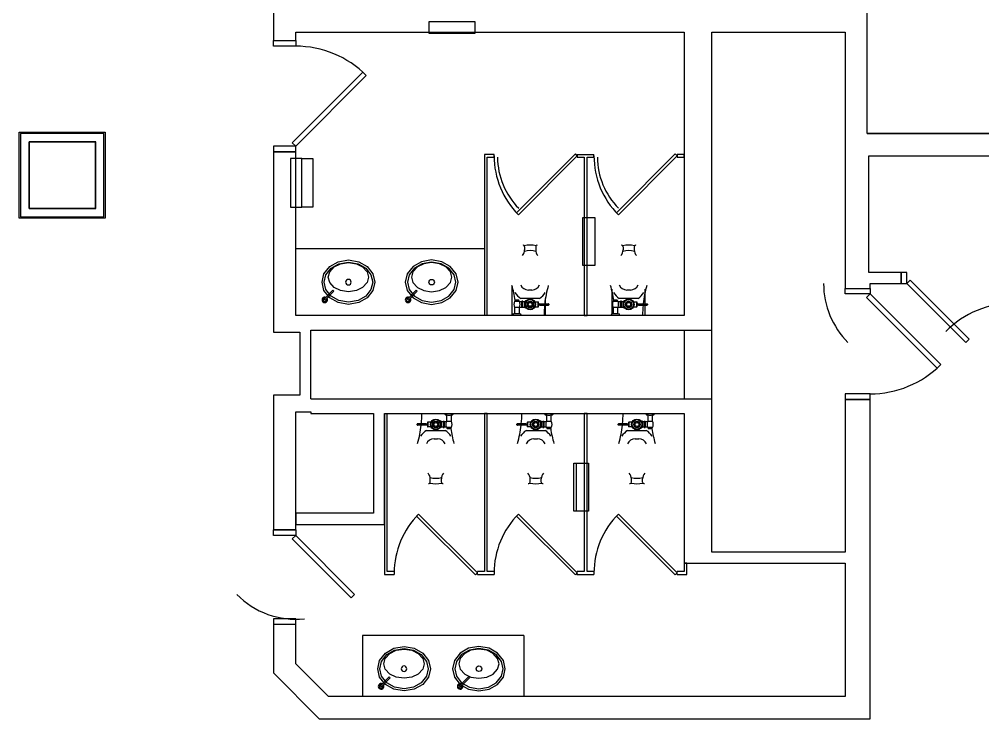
# Model space of a CAD drawing. Extents: x -170 to 1783, y -20 to 1205.
# Drawn here: x 284.4 to 631.6, y 404.2 to 656.2 of the extents above; entities that cross this region are included whole.
import ezdxf

# ---------------------------------------------------------------- set-up
doc = ezdxf.new("R2010")
doc.units = 0
doc.header["$LTSCALE"] = 96
doc.header["$MEASUREMENT"] = 0
for name, color, linetype in [('A-WALL-EXIST_A', 7, 'Continuous'), ('A-WALL_A', 7, 'Continuous'), ('I-E-DOOR-DMSE_A', 7, 'Continuous'), ('I-E-FILL-DMSE_A', 7, 'Continuous'), ('I-E-PLMB-FIXT_A', 7, 'Continuous'), ('I-E-WALL-DMSE_A', 7, 'Continuous'), ('I-E-WALL_A', 7, 'Continuous'), ('X-BASE-04-EXISTING', 7, 'Continuous'), ('X-BASE-04-EXISTING_A', 7, 'Continuous')]:
    doc.layers.add(name, color=color, linetype=linetype)

# ---------------------------------------------------------------- blocks, each defined once
blk = doc.blocks.new('TJ-LITE_TOILET-VALVE_WM')
at = {"color": 47, "linetype": 'Continuous'}
for p, q in [((3.25, -0.29), (3.25, 0)), ((6.25, -0.29), (6.25, 0)), ((-3.03, -3.25), (-3.03, -4.75)), ((-1.74, -3.12), (-2.9, -3.12)), ((-2.9, -3.19), (-2.9, -4.81)), ((-0.56, -3.03), (-1.12, -4)), ((0.56, -3.03), (-0.56, -3.03)), ((-0.56, -3.03), (-0.56, -3.03)), ((1.12, -4), (0.56, -3.03)), ((1.95, -2.87), (1.59, -2.87)), ((1.95, -2.87), (1.95, -3)), ((2.6, -3), (1.95, -3)), ((1.95, -3), (1.95, -5)), ((2.6, -2.87), (2.97, -2.87)), ((2.6, -2.87), (2.6, -3)), ((2.6, -3), (2.6, -5)), ((2.97, -2.87), (2.97, -3)), ((2.97, -3), (2.97, -5)), ((3.82, -3), (2.97, -3)), ((4, -2.87), (3.87, -2.87)), ((4, -2.87), (4, -0.59)), ((4, -2.87), (5.5, -2.87)), ((5.5, -0.59), (5.5, -2.87)), ((5.62, -2.87), (5.5, -2.87)), ((-6.75, -4.12), (-6.75, -3.87)), ((-3.53, -3.75), (-6.62, -3.75)), ((-3.53, -4.25), (-6.62, -4.25)), ((-3.53, -3.75), (-3.4, -3.84)), ((-3.4, -4.16), (-3.53, -4.25)), ((-3.28, -3.84), (-3.4, -3.84)), ((-3.4, -4.13), (-3.4, -3.87)), ((-3.28, -4.16), (-3.4, -4.16)), ((-3.37, -6.17), (3.37, -6.17)), ((-3.28, -3.84), (-3.03, -3.75)), ((-3.28, -3.87), (-3.28, -4.13)), ((-3.28, -4.16), (-3.03, -4.25)), ((-1.74, -4.88), (-2.9, -4.88)), ((-1.12, -4), (-0.56, -4.97)), ((-0.56, -4.97), (0.56, -4.97)), ((0.56, -4.97), (1.12, -4)), ((1.95, -5.13), (1.59, -5.13)), ((1.95, -5), (1.95, -5.13)), ((2.6, -5), (1.95, -5)), ((2.97, -3.94), (2.6, -3.94)), ((2.97, -4.06), (2.6, -4.06)), ((2.6, -5), (2.6, -5.13)), ((2.6, -5.13), (2.97, -5.13)), ((2.97, -5), (2.97, -5.13)), ((3.82, -5), (2.97, -5)), ((3.87, -5.13), (4, -5.13)), ((4, -5.13), (4, -5.37)), ((5.5, -5.13), (4, -5.13)), ((4.12, -5.5), (5.37, -5.5)), ((5.5, -5.13), (5.62, -5.13)), ((5.5, -5.37), (5.5, -5.13)), ((-0.63, -9.17), (0.63, -9.17)), ((-2, -24.78), (-2, -23.62)), ((2, -24.78), (2, -23.62))]:
    blk.add_line(p, q, dxfattribs=at)
for radius in [1.95, 1.73, 1.12, 0.691]:
    blk.add_circle((0, -4), radius, dxfattribs=at)
for centre, radius, start, end in [((-44.43, 0.12), 39.43, 354.3681, 359.826), ((-2.9, -3.25), 0.125, 90, 180), ((3.5, -0.29), 0.25, 180, 261.8454), ((4.75, 8.44), 9.06, 261.8454, 265.2529), ((6.28, -4), 2.66, 157.8937, 202.1063), ((6.28, -4), 2.66, 154.9526, 157.8937), ((4.75, 8.44), 9.06, 265.2529, 274.7471), ((4.75, 8.44), 9.06, 274.7471, 278.1546), ((3.22, -4), 2.66, 334.9526, 25.0474), ((6, -0.29), 0.25, 278.1546, 360), ((-6.62, -3.87), 0.125, 90, 180), ((-6.62, -4.12), 0.125, 180, 270), ((-44.43, 0.12), 39.43, 343.9008, 353.6375), ((-0.14, -11.5), 6.23, 121.1973, 148.7709), ((-2.9, -4.75), 0.125, 180, 270), ((0.14, -11.5), 6.23, 31.2291, 58.8027), ((6.28, -4), 2.66, 202.1063, 205.0474), ((4.12, -5.37), 0.125, 180, 270), ((5.37, -5.37), 0.125, 270, 360), ((44.43, 0.12), 39.43, 188.1893, 196.0992), ((-0.63, -12.17), 3, 90, 157.5201), ((0.63, -12.17), 3, 22.4799, 90), ((-5, -23.62), 3, 360, 43.1986), ((0, -16.58), 6.8, 252.4538, 287.5462), ((5, -23.62), 3, 136.8014, 180), ((-2.5, -24.78), 0.5, 248.5988, 360), ((0, -16.58), 8.8, 255.9754, 284.0246), ((2.5, -24.78), 0.5, 180, 291.4012)]:
    blk.add_arc(centre, radius, start, end, dxfattribs=at)
blk = doc.blocks.new('_PLUMB_LAV_COUNTER 4_P')
at = {"color": 47, "linetype": 'Continuous'}
for p, q in [((-6.72, -3.34), (-8.8, -6.01)), ((-3.71, -1.63), (-6.72, -3.34)), ((-3.46, -2.34), (-6.23, -3.92)), ((0, -1), (-3.71, -1.63)), ((0, -1.75), (-3.46, -2.34)), ((3.71, -1.63), (0, -1)), ((0, -1), (0, -1)), ((3.46, -2.34), (0, -1.75)), ((0, -1.75), (0, -1.75)), ((6.23, -3.92), (3.46, -2.34)), ((6.72, -3.34), (3.71, -1.63)), ((8.8, -6.01), (6.72, -3.34)), ((-8.8, -6.01), (-9.5, -9)), ((-8.13, -6.34), (-8.75, -9)), ((-6.23, -3.92), (-8.13, -6.34)), ((-2.87, -5.98), (-5.13, -7.1)), ((0, -5.56), (-2.87, -5.98)), ((2.87, -5.98), (0, -5.56)), ((0, -5.56), (0, -5.56)), ((5.13, -7.1), (2.87, -5.98)), ((8.13, -6.34), (6.23, -3.92)), ((8.75, -9), (8.13, -6.34)), ((9.5, -9), (8.8, -6.01)), ((-9.5, -9), (-8.8, -11.99)), ((-8.75, -9), (-8.13, -11.66)), ((-6.74, -8.9), (-7.25, -10.81)), ((-5.13, -7.1), (-6.74, -8.9)), ((6.74, -8.9), (5.13, -7.1)), ((7.25, -10.81), (6.74, -8.9)), ((8.13, -11.66), (8.75, -9)), ((8.8, -11.99), (9.5, -9)), ((-8.8, -11.99), (-6.72, -14.66)), ((-8.13, -11.66), (-6.23, -14.08)), ((-7.25, -10.81), (-6.74, -12.73)), ((-6.74, -12.73), (-5.13, -14.53)), ((5.13, -14.53), (6.74, -12.73)), ((6.23, -14.08), (8.13, -11.66)), ((6.72, -14.66), (8.8, -11.99)), ((6.74, -12.73), (7.25, -10.81)), ((-6.72, -14.66), (-3.71, -16.37)), ((-6.23, -14.08), (-3.46, -15.66)), ((-5.13, -14.53), (-2.87, -15.64)), ((-3.71, -16.37), (0, -17)), ((-3.46, -15.66), (0, -16.25)), ((-2.87, -15.64), (0, -16.06)), ((0, -16.06), (2.87, -15.64)), ((0, -16.25), (3.46, -15.66)), ((0, -17), (3.71, -16.37)), ((2.87, -15.64), (5.13, -14.53)), ((3.46, -15.66), (6.23, -14.08)), ((3.71, -16.37), (6.72, -14.66))]:
    blk.add_line(p, q, dxfattribs=at)
blk.add_circle((0, -9), 1, dxfattribs=at)
blk = doc.blocks.new('_BL_0001')
at = {"layer": 'X-BASE-04-EXISTING', "color": 92, "linetype": 'Continuous'}
for p, q in [((12, 12), (-12, 12)), ((-12, 12), (-12, -12)), ((12, -12), (12, 12)), ((-12, -12), (12, -12)), ((-12, -12), (-12, -12))]:
    blk.add_line(p, q, dxfattribs=at)

msp = doc.modelspace()

# ---------------------------------------------------------------- linework, layer by layer
at = {"layer": 'A-WALL-EXIST_A', "color": 2, "linetype": 'Continuous'}
for p, q in [((590, 615), (590, 674.5)), ((376, 662), (376, 648.5)), ((384, 651.5), (524, 651.5)), ((384, 648.5), (384, 651.5)), ((524, 651.5), (524, 549.5)), ((534, 651.5), (582, 651.5)), ((534, 544.25), (534, 651.5)), ((582, 651.5), (582, 607)), ((376, 648.5), (384, 648.5)), ((590, 615), (696.5, 615)), ((288, 588), (288, 612)), ((288, 612), (311.75, 612)), ((311.75, 612), (311.75, 588)), ((384, 608.5), (376, 608.5)), ((376, 608.5), (376, 543.5)), ((384, 549.5), (384, 608.5)), ((582, 607), (582, 565)), ((590.5, 607), (668.5, 607)), ((590.5, 565), (590.5, 607)), ((311.75, 588), (288, 588)), ((582, 565), (582, 559.25)), ((602.24944, 565), (590.5, 565)), ((602.24944, 561), (602.24944, 565)), ((582, 559.25), (591, 559.25)), ((591, 561), (602.24944, 561)), ((591, 559.25), (591, 561)), ((389.5, 549.5), (384, 549.5)), ((524, 549.5), (389.5, 549.5)), ((376, 543.5), (385.5, 543.5)), ((385.5, 543.5), (385.5, 520.75)), ((389.5, 519.5), (389.5, 544.25)), ((389.5, 544.25), (534, 544.25)), ((385.5, 520.75), (376, 520.75)), ((376, 520.75), (376, 472.25)), ((389.5, 519.5), (534, 519.5)), ((534, 464.25), (534, 519.5)), ((591, 519.25), (582, 519.25)), ((582, 519.25), (582, 464.25)), ((591, 404.25), (591, 519.25)), ((384, 472.25), (384, 514.75)), ((384, 514.75), (389.5, 514.75)), ((389.5, 514.75), (389.5, 514.25)), ((389.5, 514.25), (412, 514.25)), ((412, 514.25), (412, 478.25)), ((416, 514.25), (524, 514.25)), ((416, 474.25), (416, 514.25)), ((524, 514.25), (524, 460.25)), ((384, 478.25), (384, 474.25)), ((412, 478.25), (384, 478.25)), ((384, 472.25), (376, 472.25)), ((384, 474.25), (416, 474.25)), ((582, 464.25), (534, 464.25)), ((524, 460.25), (582, 460.25)), ((582, 460.25), (582, 412.25)), ((376, 438.25), (384, 438.25)), ((376, 438.25), (376, 420.75)), ((384, 424.06371), (384, 438.25)), ((395.81371, 412.25), (384, 424.06371)), ((376, 420.75), (392.5, 404.25)), ((538, 412.25), (395.81371, 412.25)), ((392.5, 404.25), (538, 404.25))]:
    msp.add_line(p, q, dxfattribs=at)
at = {"layer": 'A-WALL_A', "color": 2, "linetype": 'Continuous'}
for p, q in [((524, 606.5), (524, 607.5)), ((488, 549.5), (489, 549.5)), ((453, 514.25), (452, 514.25)), ((489, 514.25), (488, 514.25)), ((525, 460.25), (524, 460.25))]:
    msp.add_line(p, q, dxfattribs=at)
at = {"layer": 'I-E-DOOR-DMSE_A', "color": 212, "linetype": 'Continuous'}
for p, q in [((382.76256, 611.73744), (408.21841, 637.19328)), ((409.45584, 635.95584), (384, 610.5)), ((408.21841, 637.19328), (409.45584, 635.95584)), ((384, 610.5), (382.76256, 611.73744)), ((384, 610.5), (384, 610.5)), ((604.24944, 561), (605.48688, 562.23744)), ((604.24944, 561), (605.48688, 562.23744)), ((625.46264, 539.7868), (604.24944, 561)), ((604.24944, 561), (604.24944, 561)), ((625.46264, 539.7868), (604.24944, 561)), ((604.24944, 561), (604.24944, 561)), ((605.48688, 562.23744), (626.70008, 541.02423)), ((605.48688, 562.23744), (626.70008, 541.02423)), ((591, 557.25), (589.76256, 556.01256)), ((591, 557.25), (589.76256, 556.01256)), ((589.76256, 556.01256), (615.21841, 530.55672)), ((589.76256, 556.01256), (615.21841, 530.55672)), ((616.45584, 531.79416), (591, 557.25)), ((591, 557.25), (591, 557.25)), ((616.45584, 531.79416), (591, 557.25)), ((591, 557.25), (591, 557.25)), ((626.70008, 541.02423), (625.46264, 539.7868)), ((626.70008, 541.02423), (625.46264, 539.7868)), ((615.21841, 530.55672), (616.45584, 531.79416)), ((615.21841, 530.55672), (616.45584, 531.79416)), ((384, 470.25), (382.76256, 469.01256)), ((382.76256, 469.01256), (403.97577, 447.79936)), ((405.2132, 449.0368), (384, 470.25)), ((384, 470.25), (384, 470.25)), ((403.97577, 447.79936), (405.2132, 449.0368))]:
    msp.add_line(p, q, dxfattribs=at)
for centre, radius, start, end in [((384, 610.5), 36, 45, 90), ((604.24944, 561, -1), 30, 180, 225), ((604.24944, 561, -1), 30, 180, 225), ((643, 519, -1), 35, 90, 135), ((591, 557.25), 36, 270, 315), ((591, 557.25), 36, 270, 315), ((384, 469.69672, -1), 29.61135, 224.2429756, 276.0446967)]:
    msp.add_arc(centre, radius, start, end, dxfattribs=at)
at = {"layer": 'I-E-FILL-DMSE_A', "color": 132, "linetype": 'Continuous'}
msp.add_3dface([(284.87506, 585), (314.87506, 585), (314.87506, 615), (284.87506, 615)], dxfattribs=at)
at = {"layer": 'I-E-PLMB-FIXT_A', "color": 47, "linetype": 'Continuous'}
for p, q in [((448.625, 655.25), (432, 655.25)), ((432, 655.25), (432, 651.25)), ((448.625, 651.25), (448.625, 655.25)), ((432, 651.25), (448.625, 651.25)), ((448.625, 651.25), (448.625, 651.25)), ((484.79289, 607.70711), (463.57969, 586.4939)), ((485.5, 607), (484.79289, 607.70711)), ((520.79289, 607.70711), (499.57969, 586.4939)), ((521.5, 607), (520.79289, 607.70711)), ((386.18607, 606), (382.18607, 606)), ((382.18607, 606), (382.18607, 588.5)), ((386.18607, 588.5), (386.18607, 606)), ((386.18607, 606), (390.18607, 606)), ((390.18607, 606), (390.18607, 588.5)), ((452, 607.5), (452, 549.5)), ((455.5, 607.5), (452, 607.5)), ((453, 549.5), (453, 606.5)), ((453, 606.5), (455.5, 606.5)), ((455.5, 606.5), (455.5, 607.5)), ((464.2868, 585.7868), (485.5, 607)), ((485.5, 607.5), (491.5, 607.5)), ((485.5, 607.5), (485.5, 606.5)), ((485.5, 607), (485.5, 607)), ((485.5, 606.5), (488, 606.5)), ((488, 606.5), (488, 549.5)), ((489, 606.5), (491.5, 606.5)), ((489, 549.5), (489, 606.5)), ((491.5, 606.5), (491.5, 607.5)), ((500.2868, 585.7868), (521.5, 607)), ((521.5, 607.5), (521.5, 606.5)), ((524, 607.5), (521.5, 607.5)), ((521.5, 607), (521.5, 607)), ((521.5, 606.5), (524, 606.5)), ((382.18607, 588.5), (386.18607, 588.5)), ((382.18607, 588.5), (382.18607, 588.5)), ((390.18607, 588.5), (386.18607, 588.5)), ((463.57969, 586.4939), (464.2868, 585.7868)), ((487.5, 584.75), (491.75, 584.75)), ((487.5, 567.5), (487.5, 584.75)), ((487.5, 584.75), (487.5, 584.75)), ((487.5, 584.75), (491.75, 584.75)), ((487.5, 567.5), (487.5, 584.75)), ((487.5, 584.75), (487.5, 584.75)), ((491.75, 584.75), (491.75, 567.5)), ((491.75, 584.75), (491.75, 567.5)), ((499.57969, 586.4939), (500.2868, 585.7868)), ((452, 573.5), (384, 573.5)), ((491.75, 567.5), (487.5, 567.5)), ((491.75, 567.5), (487.5, 567.5)), ((462, 549.5), (462, 560.19379)), ((394.30067, 555.32952), (397.44147, 558.58697)), ((394.30067, 555.32952), (397.44147, 558.58697)), ((397.80141, 558.23992), (394.66061, 554.98247)), ((397.80141, 558.23992), (394.66061, 554.98247)), ((397.44147, 558.58697), (397.80141, 558.23992)), ((397.44147, 558.58697), (397.80141, 558.23992)), ((397.80141, 558.23992), (397.80141, 558.23992)), ((397.80141, 558.23992), (397.80141, 558.23992)), ((424.30067, 555.32952), (427.44147, 558.58697)), ((424.30067, 555.32952), (427.44147, 558.58697)), ((427.80141, 558.23992), (424.66061, 554.98247)), ((427.80141, 558.23992), (424.66061, 554.98247)), ((427.44147, 558.58697), (427.80141, 558.23992)), ((427.44147, 558.58697), (427.80141, 558.23992)), ((427.80141, 558.23992), (427.80141, 558.23992)), ((427.80141, 558.23992), (427.80141, 558.23992)), ((474, 553.75), (474, 555.64092)), ((498, 550.03838), (498, 558.96437)), ((510, 553.75), (510, 558.96437)), ((394.66061, 554.98247), (394.30067, 555.32952)), ((394.66061, 554.98247), (394.30067, 555.32952)), ((424.66061, 554.98247), (424.30067, 555.32952)), ((424.66061, 554.98247), (424.30067, 555.32952)), ((474, 549.5), (474, 553.25)), ((510, 549.5), (510, 553.25)), ((416, 514.25), (416, 456.25)), ((417, 457.25), (417, 514.25)), ((452, 514.25), (452, 457.25)), ((453, 457.25), (453, 514.25)), ((488, 514.25), (488, 457.25)), ((489, 457.25), (489, 514.25)), ((484.25, 479), (484.25, 496.25)), ((484.25, 496.25), (489.5, 496.25)), ((485.25, 479), (485.25, 496.25)), ((485.25, 496.25), (489.5, 496.25)), ((489.5, 496.25), (489.5, 479)), ((489.5, 496.25), (489.5, 479)), ((427.57969, 477.2561), (428.2868, 477.9632)), ((448.79289, 456.04289), (427.57969, 477.2561)), ((428.2868, 477.9632), (449.5, 456.75)), ((463.57969, 477.2561), (464.2868, 477.9632)), ((484.79289, 456.04289), (463.57969, 477.2561)), ((464.2868, 477.9632), (485.5, 456.75)), ((489.5, 479), (484.25, 479)), ((489.5, 479), (485.25, 479)), ((489.5, 479), (489.5, 479)), ((489.5, 479), (489.5, 479)), ((499.57969, 477.2561), (500.2868, 477.9632)), ((520.79289, 456.04289), (499.57969, 477.2561)), ((500.2868, 477.9632), (521.5, 456.75)), ((524, 460.25), (524, 457.25)), ((525, 456.25), (525, 460.25)), ((416, 456.25), (419.5, 456.25)), ((419.5, 457.25), (417, 457.25)), ((419.5, 457.25), (419.5, 456.25)), ((449.5, 456.75), (448.79289, 456.04289)), ((452, 457.25), (449.5, 457.25)), ((449.5, 456.25), (449.5, 457.25)), ((449.5, 456.75), (449.5, 456.75)), ((449.5, 456.25), (455.5, 456.25)), ((455.5, 457.25), (453, 457.25)), ((455.5, 457.25), (455.5, 456.25)), ((485.5, 456.75), (484.79289, 456.04289)), ((488, 457.25), (485.5, 457.25)), ((485.5, 456.25), (485.5, 457.25)), ((485.5, 456.75), (485.5, 456.75)), ((485.5, 456.25), (491.5, 456.25)), ((491.5, 457.25), (489, 457.25)), ((491.5, 457.25), (491.5, 456.25)), ((521.5, 456.75), (520.79289, 456.04289)), ((524, 457.25), (521.5, 457.25)), ((521.5, 456.25), (521.5, 457.25)), ((521.5, 456.75), (521.5, 456.75)), ((521.5, 456.25), (525, 456.25)), ((466.22498, 434.25), (408.04372, 434.25)), ((408.04372, 434.25), (408.04372, 412.25)), ((466.22498, 434.25), (466.22498, 412.25)), ((414.59439, 416.07952), (417.73519, 419.33697)), ((414.59439, 416.07952), (417.73519, 419.33697)), ((418.09513, 418.98992), (414.95433, 415.73247)), ((418.09513, 418.98992), (414.95433, 415.73247)), ((417.73519, 419.33697), (418.09513, 418.98992)), ((417.73519, 419.33697), (418.09513, 418.98992)), ((418.09513, 418.98992), (418.09513, 418.98992)), ((418.09513, 418.98992), (418.09513, 418.98992)), ((443.09439, 416.07952), (446.23519, 419.33697)), ((443.09439, 416.07952), (446.23519, 419.33697)), ((446.59513, 418.98992), (443.45433, 415.73247)), ((446.59513, 418.98992), (443.45433, 415.73247)), ((446.23519, 419.33697), (446.59513, 418.98992)), ((446.23519, 419.33697), (446.59513, 418.98992)), ((446.59513, 418.98992), (446.59513, 418.98992)), ((446.59513, 418.98992), (446.59513, 418.98992)), ((414.95433, 415.73247), (414.59439, 416.07952)), ((414.95433, 415.73247), (414.59439, 416.07952)), ((443.45433, 415.73247), (443.09439, 416.07952)), ((443.45433, 415.73247), (443.09439, 416.07952))]:
    msp.add_line(p, q, dxfattribs=at)
for centre, radius, start, end in [((485.5, 607), 30, 180, 225), ((482.75, 606.5), 26, 180, 225), ((521.5, 607), 30, 180, 225), ((518.75, 606.5), 26, 180, 225), ((394.48064, 555.15599), 1, 60.5220058, 31.5669814), ((394.48064, 555.15599), 1, 60.5220058, 31.5669814), ((394.48064, 555.15599), 0.625, 69.6226721, 22.4663151), ((394.48064, 555.15599), 0.625, 69.6226721, 22.4663151), ((424.48064, 555.15599), 1, 60.5220058, 31.5669814), ((424.48064, 555.15599), 1, 60.5220058, 31.5669814), ((424.48064, 555.15599), 0.625, 69.6226721, 22.4663151), ((424.48064, 555.15599), 0.625, 69.6226721, 22.4663151), ((449.5, 456.75), 30, 135, 180), ((485.5, 456.75), 30, 135, 180), ((521.5, 456.75), 30, 135, 180), ((414.77436, 415.90599), 1, 60.5220058, 31.5669814), ((414.77436, 415.90599), 1, 60.5220058, 31.5669814), ((443.27436, 415.90599), 1, 60.5220058, 31.5669814), ((443.27436, 415.90599), 1, 60.5220058, 31.5669814), ((414.77436, 415.90599), 0.625, 69.6226721, 22.4663151), ((414.77436, 415.90599), 0.625, 69.6226721, 22.4663151), ((443.27436, 415.90599), 0.625, 69.6226721, 22.4663151), ((443.27436, 415.90599), 0.625, 69.6226721, 22.4663151)]:
    msp.add_arc(centre, radius, start, end, dxfattribs=at)
at = {"layer": 'I-E-WALL-DMSE_A', "color": 40, "linetype": 'Continuous'}
for p, q in [((376, 903.5), (376, 648.5)), ((376, 903.5), (376, 648.5)), ((590, 615), (590, 674.5)), ((590, 615), (590, 674.5)), ((384, 651.5), (524, 651.5)), ((384, 648.5), (384, 651.5)), ((384, 651.5), (524, 651.5)), ((384, 648.5), (384, 651.5)), ((524, 651.5), (524, 549.5)), ((524, 651.5), (524, 549.5)), ((534, 464.25), (534, 651.5)), ((534, 651.5), (582, 651.5)), ((534, 464.25), (534, 651.5)), ((534, 651.5), (582, 651.5)), ((582, 651.5), (582, 607)), ((582, 651.5), (582, 607)), ((376, 646.5), (376, 648.5)), ((376, 648.5), (384, 648.5)), ((376, 648.5), (384, 648.5)), ((376, 646.5), (376, 648.5)), ((376, 648.5), (384, 648.5)), ((376, 648.5), (384, 648.5)), ((384, 646.5), (376, 646.5)), ((376, 646.5), (376, 646.5)), ((384, 646.5), (376, 646.5)), ((376, 646.5), (376, 646.5)), ((384, 648.5), (384, 646.5)), ((384, 648.5), (384, 646.5)), ((284.375, 615.5), (315.375, 615.5)), ((284.375, 584.5), (284.375, 615.5)), ((284.375, 615.5), (284.375, 615.5)), ((315.375, 615.5), (315.375, 584.5)), ((668.5, 615), (590, 615)), ((668.5, 615), (590, 615)), ((376, 610.5), (376, 608.5)), ((384, 610.5), (376, 610.5)), ((376, 610.5), (376, 610.5)), ((376, 610.5), (376, 608.5)), ((384, 610.5), (376, 610.5)), ((376, 610.5), (376, 610.5)), ((376, 608.5), (384, 608.5)), ((384, 608.5), (376, 608.5)), ((376, 608.5), (376, 543.5)), ((376, 608.5), (384, 608.5)), ((384, 608.5), (376, 608.5)), ((376, 608.5), (376, 543.5)), ((384, 608.5), (384, 610.5)), ((384, 608.5), (384, 610.5)), ((384, 549.5), (384, 608.5)), ((384, 549.5), (384, 608.5)), ((582, 607), (582, 565)), ((582, 607), (582, 565)), ((590.5, 607), (668.5, 607)), ((590.5, 565), (590.5, 607)), ((590.5, 607), (668.5, 607)), ((590.5, 565), (590.5, 607)), ((315.375, 584.5), (284.375, 584.5)), ((582, 565), (582, 559.25)), ((582, 565), (582, 559.25)), ((602.24944, 565), (590.5, 565)), ((602.24944, 565), (590.5, 565)), ((602.24944, 561), (602.24944, 565)), ((604.24944, 565), (602.24944, 565)), ((602.24944, 565), (602.24944, 561)), ((602.24944, 561), (602.24944, 565)), ((604.24944, 565), (602.24944, 565)), ((602.24944, 565), (602.24944, 561)), ((604.24944, 561), (604.24944, 565)), ((604.24944, 565), (604.24944, 565)), ((604.24944, 561), (604.24944, 565)), ((604.24944, 565), (604.24944, 565)), ((582, 559.25), (591, 559.25)), ((582, 557.25), (582, 559.25)), ((582, 559.25), (591, 559.25)), ((582, 559.25), (591, 559.25)), ((582, 557.25), (582, 559.25)), ((582, 559.25), (591, 559.25)), ((591, 559.25), (591, 561)), ((591, 561), (602.24944, 561)), ((591, 559.25), (591, 561)), ((591, 561), (602.24944, 561)), ((591, 559.25), (591, 557.25)), ((591, 559.25), (591, 557.25)), ((602.24944, 561), (604.24944, 561)), ((602.24944, 561), (604.24944, 561)), ((591, 557.25), (582, 557.25)), ((582, 557.25), (582, 557.25)), ((591, 557.25), (582, 557.25)), ((582, 557.25), (582, 557.25)), ((524, 549.5), (384, 549.5)), ((524, 549.5), (384, 549.5)), ((376, 543.5), (385.5, 543.5)), ((376, 543.5), (385.5, 543.5)), ((385.5, 543.5), (385.5, 520.75)), ((385.5, 543.5), (385.5, 520.75)), ((389.5, 519.5), (389.5, 544.25)), ((389.5, 544.25), (524, 544.25)), ((389.5, 519.5), (389.5, 544.25)), ((389.5, 544.25), (524, 544.25)), ((524, 544.25), (524, 519.5)), ((524, 544.25), (524, 519.5)), ((582, 521.25), (582, 519.25)), ((591, 521.25), (582, 521.25)), ((582, 521.25), (582, 521.25)), ((582, 521.25), (582, 519.25)), ((591, 521.25), (582, 521.25)), ((582, 521.25), (582, 521.25)), ((591, 519.25), (591, 521.25)), ((591, 519.25), (591, 521.25)), ((376, 520.75), (376, 472.25)), ((385.5, 520.75), (376, 520.75)), ((376, 520.75), (376, 472.25)), ((385.5, 520.75), (376, 520.75)), ((389.5, 519.5), (524, 519.5)), ((389.5, 519.5), (524, 519.5)), ((591, 519.25), (582, 519.25)), ((582, 519.25), (582, 464.25)), ((582, 519.25), (591, 519.25)), ((591, 519.25), (582, 519.25)), ((582, 519.25), (582, 464.25)), ((582, 519.25), (591, 519.25)), ((591, 404.25), (591, 519.25)), ((591, 404.25), (591, 519.25)), ((384, 472.25), (384, 514.75)), ((384, 514.75), (389.5, 514.75)), ((384, 472.25), (384, 514.75)), ((384, 514.75), (389.5, 514.75)), ((389.5, 514.75), (389.5, 514.25)), ((389.5, 514.75), (389.5, 514.25)), ((389.5, 514.25), (412, 514.25)), ((389.5, 514.25), (412, 514.25)), ((412, 514.25), (412, 478.25)), ((412, 514.25), (412, 478.25)), ((416, 514.25), (524, 514.25)), ((416, 474.25), (416, 514.25)), ((416, 514.25), (524, 514.25)), ((416, 474.25), (416, 514.25)), ((524, 514.25), (524, 460.25)), ((524, 514.25), (524, 460.25)), ((384, 478.25), (384, 474.25)), ((412, 478.25), (384, 478.25)), ((384, 478.25), (384, 474.25)), ((412, 478.25), (384, 478.25)), ((376, 470.25), (376, 472.25)), ((376, 472.25), (384, 472.25)), ((384, 472.25), (376, 472.25)), ((376, 470.25), (376, 472.25)), ((376, 472.25), (384, 472.25)), ((384, 472.25), (376, 472.25)), ((384, 474.25), (416, 474.25)), ((384, 474.25), (416, 474.25)), ((384, 472.25), (384, 470.25)), ((384, 472.25), (384, 470.25)), ((384, 470.25), (376, 470.25)), ((376, 470.25), (376, 470.25)), ((384, 470.25), (376, 470.25)), ((376, 470.25), (376, 470.25)), ((582, 464.25), (534, 464.25)), ((582, 464.25), (534, 464.25)), ((524, 460.25), (582, 460.25)), ((524, 460.25), (582, 460.25)), ((582, 460.25), (582, 412.25)), ((582, 460.25), (582, 412.25)), ((376, 440.25), (376, 438.25)), ((384, 440.25), (376, 440.25)), ((376, 440.25), (376, 440.25)), ((376, 440.25), (376, 438.25)), ((384, 440.25), (376, 440.25)), ((376, 440.25), (376, 440.25)), ((376, 438.25), (384, 438.25)), ((376, 438.25), (384, 438.25)), ((376, 438.25), (376, 420.75)), ((376, 438.25), (384, 438.25)), ((376, 438.25), (384, 438.25)), ((376, 438.25), (376, 420.75)), ((384, 438.25), (384, 440.25)), ((384, 438.25), (384, 440.25)), ((384, 424.06371), (384, 438.25)), ((384, 424.06371), (384, 438.25)), ((395.81371, 412.25), (384, 424.06371)), ((395.81371, 412.25), (384, 424.06371)), ((376, 420.75), (392.5, 404.25)), ((376, 420.75), (392.5, 404.25)), ((582, 412.25), (395.81371, 412.25)), ((582, 412.25), (395.81371, 412.25)), ((392.5, 404.25), (591, 404.25)), ((392.5, 404.25), (591, 404.25))]:
    msp.add_line(p, q, dxfattribs=at)
at = {"layer": 'I-E-WALL-DMSE_A', "color": 212, "linetype": 'Continuous'}
for p, q in [((604.24944, 565), (602.24944, 565)), ((602.24944, 565), (602.24944, 561)), ((604.24944, 565), (602.24944, 565)), ((602.24944, 565), (602.24944, 561)), ((604.24944, 561), (604.24944, 565)), ((604.24944, 565), (604.24944, 565)), ((604.24944, 561), (604.24944, 565)), ((604.24944, 565), (604.24944, 565)), ((582, 557.25), (582, 559.25)), ((582, 559.25), (591, 559.25)), ((582, 557.25), (582, 559.25)), ((582, 559.25), (591, 559.25)), ((591, 559.25), (591, 557.25)), ((591, 559.25), (591, 557.25)), ((602.24944, 561), (604.24944, 561)), ((602.24944, 561), (604.24944, 561)), ((591, 557.25), (582, 557.25)), ((582, 557.25), (582, 557.25)), ((591, 557.25), (582, 557.25)), ((582, 557.25), (582, 557.25)), ((582, 521.25), (582, 519.25)), ((591, 521.25), (582, 521.25)), ((582, 521.25), (582, 521.25)), ((582, 521.25), (582, 519.25)), ((591, 521.25), (582, 521.25)), ((582, 521.25), (582, 521.25)), ((591, 519.25), (591, 521.25)), ((591, 519.25), (591, 521.25)), ((582, 519.25), (591, 519.25)), ((582, 519.25), (591, 519.25))]:
    msp.add_line(p, q, dxfattribs=at)
at = {"layer": 'I-E-WALL_A', "color": 132, "linetype": 'Continuous'}
for p, q in [((288, 588), (288, 612)), ((288, 612), (311.75, 612)), ((311.75, 612), (311.75, 588)), ((311.75, 588), (288, 588))]:
    msp.add_line(p, q, dxfattribs=at)

# ---------------------------------------------------------------- block references
at = {"layer": 'I-E-PLMB-FIXT_A', "color": 47, "linetype": 'Continuous', "rotation": 180}
for name, p in [('TJ-LITE_TOILET-VALVE_WM', (468.5, 549.5)), ('TJ-LITE_TOILET-VALVE_WM', (504, 549.5)), ('_PLUMB_LAV_COUNTER 4_P', (433, 552.5)), ('_PLUMB_LAV_COUNTER 4_P', (450.04372, 413.25))]:
    msp.add_blockref(name, p, dxfattribs=at)
at = {"layer": 'I-E-PLMB-FIXT_A', "color": 47, "linetype": 'Continuous', "xscale": -1, "rotation": 180}
for p in [(403, 552.5), (423.04372, 413.25)]:
    msp.add_blockref('_PLUMB_LAV_COUNTER 4_P', p, dxfattribs=at)
at = {"layer": 'I-E-PLMB-FIXT_A', "color": 47, "linetype": 'Continuous'}
for p in [(434.5, 514.25), (470.5, 514.25), (507, 514.25)]:
    msp.add_blockref('TJ-LITE_TOILET-VALVE_WM', p, dxfattribs=at)
at = {"layer": 'X-BASE-04-EXISTING_A', "color": 92, "linetype": 'Continuous'}
msp.add_blockref('_BL_0001', (300, 600), dxfattribs=at)

doc.saveas('drawing.dxf')
